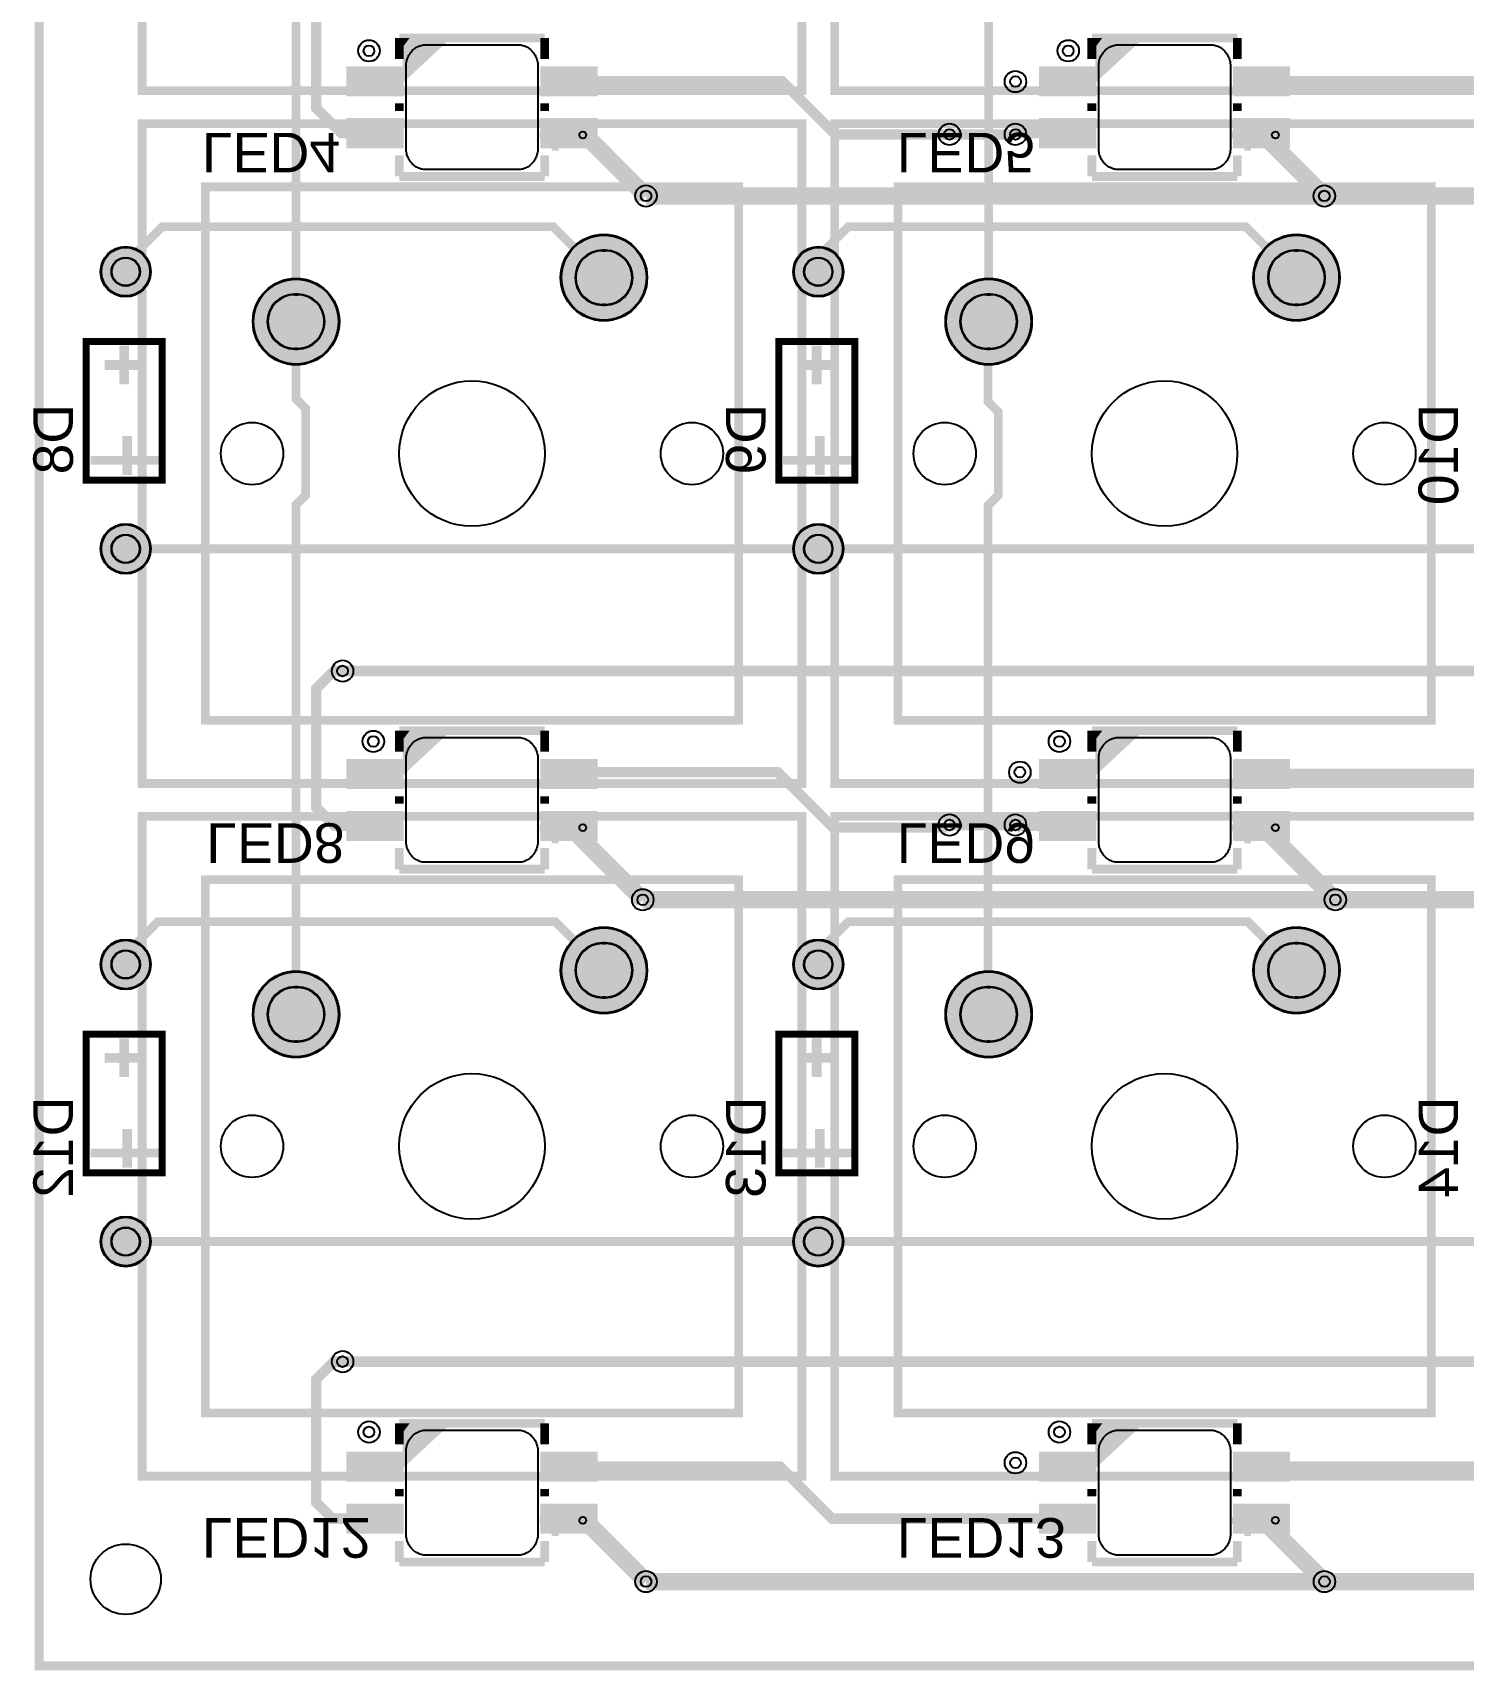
# Model space of a CAD drawing. Header units: millimetres. Extents: x 0 to 100, y 0 to 92.
# Drawn here: x -0.18 to 41.12, y -0.13 to 47.15 of the extents above; entities that cross this region are included whole.
import ezdxf

# ---------------------------------------------------------------- set-up
doc = ezdxf.new("R2010")
doc.units = ezdxf.units.MM
for name, color, linetype, true_color in [('BoardOutLine', 7, 'Continuous', 0xff00ff), ('BottomLayer', 7, 'Continuous', 0x0000ff), ('BottomPasteMaskLayer', 7, 'Continuous', 0x800000), ('BottomSilkLayer', 7, 'Continuous', 0x66cc33), ('BottomSolderMaskLayer', 7, 'Continuous', 0xaa00ff), ('Document', 7, 'Continuous', 0xffffff), ('Hole', 7, 'Continuous', 0x222222), ('Multi-Layer', 7, 'Continuous', 0xc0c0c0), ('TopLayer', 7, 'Continuous', 0xff0000), ('TopSilkLayer', 7, 'Continuous', 0xffcc00), ('TopSolderMaskLayer', 7, 'Continuous', 0x800080)]:
    doc.layers.add(name, color=color, linetype=linetype, true_color=true_color)
doc.styles.get("Standard").update_dxf_attribs({"font": 'arial.ttf'})

msp = doc.modelspace()

# ---------------------------------------------------------------- hatches: boundary and pattern name
at = {"layer": 'BottomLayer'}
for points in [[(10.5, 45.34), (8.9, 45.34), (8.9, 46.16), (10.5, 46.16)], [(16.1, 45.34), (14.5, 45.34), (14.5, 46.16), (16.1, 46.16)], [(30.5, 45.34), (28.9, 45.34), (28.9, 46.16), (30.5, 46.16)], [(36.1, 45.34), (34.5, 45.34), (34.5, 46.16), (36.1, 46.16)], [(10.5, 43.84), (8.9, 43.84), (8.9, 44.66), (10.5, 44.66)], [(16.1, 43.84), (14.5, 43.84), (14.5, 44.66), (16.1, 44.66)], [(30.5, 43.84), (28.9, 43.84), (28.9, 44.66), (30.5, 44.66)], [(36.1, 43.84), (34.5, 43.84), (34.5, 44.66), (36.1, 44.66)], [(10.5, 25.34), (8.9, 25.34), (8.9, 26.16), (10.5, 26.16)], [(16.1, 25.34), (14.5, 25.34), (14.5, 26.16), (16.1, 26.16)], [(30.5, 25.34), (28.9, 25.34), (28.9, 26.16), (30.5, 26.16)], [(36.1, 25.34), (34.5, 25.34), (34.5, 26.16), (36.1, 26.16)], [(10.5, 23.84), (8.9, 23.84), (8.9, 24.66), (10.5, 24.66)], [(16.1, 23.84), (14.5, 23.84), (14.5, 24.66), (16.1, 24.66)], [(30.5, 23.84), (28.9, 23.84), (28.9, 24.66), (30.5, 24.66)], [(36.1, 23.84), (34.5, 23.84), (34.5, 24.66), (36.1, 24.66)], [(10.5, 5.34), (8.9, 5.34), (8.9, 6.16), (10.5, 6.16)], [(16.1, 5.34), (14.5, 5.34), (14.5, 6.16), (16.1, 6.16)], [(30.5, 5.34), (28.9, 5.34), (28.9, 6.16), (30.5, 6.16)], [(36.1, 5.34), (34.5, 5.34), (34.5, 6.16), (36.1, 6.16)], [(10.5, 3.84), (8.9, 3.84), (8.9, 4.66), (10.5, 4.66)], [(16.1, 3.84), (14.5, 3.84), (14.5, 4.66), (16.1, 4.66)], [(30.5, 3.84), (28.9, 3.84), (28.9, 4.66), (30.5, 4.66)], [(36.1, 3.84), (34.5, 3.84), (34.5, 4.66), (36.1, 4.66)]]:
    msp.add_hatch(color=256, dxfattribs=at).paths.add_polyline_path(points)
at = {"layer": 'BottomPasteMaskLayer'}
for points in [[(10.5, 45.34), (8.9, 45.34), (8.9, 46.16), (10.5, 46.16)], [(16.1, 45.34), (14.5, 45.34), (14.5, 46.16), (16.1, 46.16)], [(30.5, 45.34), (28.9, 45.34), (28.9, 46.16), (30.5, 46.16)], [(36.1, 45.34), (34.5, 45.34), (34.5, 46.16), (36.1, 46.16)], [(10.5, 43.84), (8.9, 43.84), (8.9, 44.66), (10.5, 44.66)], [(16.1, 43.84), (14.5, 43.84), (14.5, 44.66), (16.1, 44.66)], [(30.5, 43.84), (28.9, 43.84), (28.9, 44.66), (30.5, 44.66)], [(36.1, 43.84), (34.5, 43.84), (34.5, 44.66), (36.1, 44.66)], [(10.5, 25.34), (8.9, 25.34), (8.9, 26.16), (10.5, 26.16)], [(16.1, 25.34), (14.5, 25.34), (14.5, 26.16), (16.1, 26.16)], [(30.5, 25.34), (28.9, 25.34), (28.9, 26.16), (30.5, 26.16)], [(36.1, 25.34), (34.5, 25.34), (34.5, 26.16), (36.1, 26.16)], [(10.5, 23.84), (8.9, 23.84), (8.9, 24.66), (10.5, 24.66)], [(16.1, 23.84), (14.5, 23.84), (14.5, 24.66), (16.1, 24.66)], [(30.5, 23.84), (28.9, 23.84), (28.9, 24.66), (30.5, 24.66)], [(36.1, 23.84), (34.5, 23.84), (34.5, 24.66), (36.1, 24.66)], [(10.5, 5.34), (8.9, 5.34), (8.9, 6.16), (10.5, 6.16)], [(16.1, 5.34), (14.5, 5.34), (14.5, 6.16), (16.1, 6.16)], [(30.5, 5.34), (28.9, 5.34), (28.9, 6.16), (30.5, 6.16)], [(36.1, 5.34), (34.5, 5.34), (34.5, 6.16), (36.1, 6.16)], [(10.5, 3.84), (8.9, 3.84), (8.9, 4.66), (10.5, 4.66)], [(16.1, 3.84), (14.5, 3.84), (14.5, 4.66), (16.1, 4.66)], [(30.5, 3.84), (28.9, 3.84), (28.9, 4.66), (30.5, 4.66)], [(36.1, 3.84), (34.5, 3.84), (34.5, 4.66), (36.1, 4.66)]]:
    msp.add_hatch(color=256, dxfattribs=at).paths.add_polyline_path(points)
at = {"layer": 'BottomSilkLayer'}
for points in [[(10.4, 46.6), (10.4, 47), (10.7, 47)], [(30.4, 46.6), (30.4, 47), (30.7, 47)], [(10.4, 26.6), (10.4, 27), (10.7, 27)], [(30.4, 26.6), (30.4, 27), (30.7, 27)], [(10.4, 6.6), (10.4, 7), (10.7, 7)], [(30.4, 6.6), (30.4, 7), (30.7, 7)]]:
    msp.add_hatch(color=256, dxfattribs=at).paths.add_polyline_path(points)
at = {"layer": 'BottomSolderMaskLayer'}
for points in [[(10.525, 45.315), (8.875, 45.315), (8.875, 46.185), (10.525, 46.185)], [(16.125, 45.315), (14.475, 45.315), (14.475, 46.185), (16.125, 46.185)], [(30.525, 45.315), (28.875, 45.315), (28.875, 46.185), (30.525, 46.185)], [(36.125, 45.315), (34.475, 45.315), (34.475, 46.185), (36.125, 46.185)], [(10.525, 43.815), (8.875, 43.815), (8.875, 44.685), (10.525, 44.685)], [(16.125, 43.815), (14.475, 43.815), (14.475, 44.685), (16.125, 44.685)], [(30.525, 43.815), (28.875, 43.815), (28.875, 44.685), (30.525, 44.685)], [(36.125, 43.815), (34.475, 43.815), (34.475, 44.685), (36.125, 44.685)], [(15.06, 40.08, 1), (17.561, 40.08, 1)], [(35.06, 40.08, 1), (37.561, 40.08, 1)], [(1.775, 40.25, 1), (3.225, 40.25, 1)], [(21.775, 40.25, 1), (23.225, 40.25, 1)], [(6.17, 38.81, 1), (8.671, 38.81, 1)], [(26.17, 38.81, 1), (28.671, 38.81, 1)], [(1.775, 32.25, 1), (3.225, 32.25, 1)], [(21.775, 32.25, 1), (23.225, 32.25, 1)], [(10.525, 25.315), (8.875, 25.315), (8.875, 26.185), (10.525, 26.185)], [(16.125, 25.315), (14.475, 25.315), (14.475, 26.185), (16.125, 26.185)], [(30.525, 25.315), (28.875, 25.315), (28.875, 26.185), (30.525, 26.185)], [(36.125, 25.315), (34.475, 25.315), (34.475, 26.185), (36.125, 26.185)], [(10.525, 23.815), (8.875, 23.815), (8.875, 24.685), (10.525, 24.685)], [(16.125, 23.815), (14.475, 23.815), (14.475, 24.685), (16.125, 24.685)], [(30.525, 23.815), (28.875, 23.815), (28.875, 24.685), (30.525, 24.685)], [(36.125, 23.815), (34.475, 23.815), (34.475, 24.685), (36.125, 24.685)], [(15.06, 20.08, 1), (17.561, 20.08, 1)], [(35.06, 20.08, 1), (37.561, 20.08, 1)], [(1.775, 20.25, 1), (3.225, 20.25, 1)], [(21.775, 20.25, 1), (23.225, 20.25, 1)], [(6.17, 18.81, 1), (8.671, 18.81, 1)], [(26.17, 18.81, 1), (28.671, 18.81, 1)], [(1.775, 12.25, 1), (3.225, 12.25, 1)], [(21.775, 12.25, 1), (23.225, 12.25, 1)], [(10.525, 5.315), (8.875, 5.315), (8.875, 6.185), (10.525, 6.185)], [(16.125, 5.315), (14.475, 5.315), (14.475, 6.185), (16.125, 6.185)], [(30.525, 5.315), (28.875, 5.315), (28.875, 6.185), (30.525, 6.185)], [(36.125, 5.315), (34.475, 5.315), (34.475, 6.185), (36.125, 6.185)], [(10.525, 3.815), (8.875, 3.815), (8.875, 4.685), (10.525, 4.685)], [(16.125, 3.815), (14.475, 3.815), (14.475, 4.685), (16.125, 4.685)], [(30.525, 3.815), (28.875, 3.815), (28.875, 4.685), (30.525, 4.685)], [(36.125, 3.815), (34.475, 3.815), (34.475, 4.685), (36.125, 4.685)]]:
    msp.add_hatch(color=256, dxfattribs=at).paths.add_polyline_path(points)
at = {"layer": 'Document'}
for points in [[(10.5, 45.7), (11.9, 47), (10.5, 47)], [(30.5, 45.7), (31.9, 47), (30.5, 47)], [(10, 45.6), (9.2, 45.6), (9.2, 45.8), (10.1, 45.8), (10.1, 45.7), (10.1, 45.6)], [(30, 45.6), (29.2, 45.6), (29.2, 45.8), (30.1, 45.8), (30.1, 45.7), (30.1, 45.6)], [(15, 44.55), (15, 43.75), (14.8, 43.75), (14.8, 44.65), (14.9, 44.65), (15, 44.65)], [(35, 44.55), (35, 43.75), (34.8, 43.75), (34.8, 44.65), (34.9, 44.65), (35, 44.65)], [(15.25, 44.1), (14.45, 44.1), (14.45, 44.3), (15.35, 44.3), (15.35, 44.2), (15.35, 44.1)], [(35.25, 44.1), (34.45, 44.1), (34.45, 44.3), (35.35, 44.3), (35.35, 44.2), (35.35, 44.1)], [(2.593, 37.277), (2.593, 38.117), (2.313, 38.117), (2.313, 37.277), (2.313, 36.997), (2.593, 36.997)], [(22.593, 37.277), (22.593, 38.117), (22.313, 38.117), (22.313, 37.277), (22.313, 36.997), (22.593, 36.997)], [(2.173, 37.417), (3.013, 37.417), (3.013, 37.697), (2.173, 37.697), (1.893, 37.697), (1.893, 37.417)], [(22.173, 37.417), (23.013, 37.417), (23.013, 37.697), (22.173, 37.697), (21.893, 37.697), (21.893, 37.417)], [(2.407, 35.223), (2.407, 34.383), (2.687, 34.383), (2.687, 35.223), (2.687, 35.503), (2.407, 35.503)], [(22.407, 35.223), (22.407, 34.383), (22.687, 34.383), (22.687, 35.223), (22.687, 35.503), (22.407, 35.503)], [(10.5, 25.7), (11.9, 27), (10.5, 27)], [(30.5, 25.7), (31.9, 27), (30.5, 27)], [(10, 25.6), (9.2, 25.6), (9.2, 25.8), (10.1, 25.8), (10.1, 25.7), (10.1, 25.6)], [(30, 25.6), (29.2, 25.6), (29.2, 25.8), (30.1, 25.8), (30.1, 25.7), (30.1, 25.6)], [(15, 24.55), (15, 23.75), (14.8, 23.75), (14.8, 24.65), (14.9, 24.65), (15, 24.65)], [(35, 24.55), (35, 23.75), (34.8, 23.75), (34.8, 24.65), (34.9, 24.65), (35, 24.65)], [(15.25, 24.1), (14.45, 24.1), (14.45, 24.3), (15.35, 24.3), (15.35, 24.2), (15.35, 24.1)], [(35.25, 24.1), (34.45, 24.1), (34.45, 24.3), (35.35, 24.3), (35.35, 24.2), (35.35, 24.1)], [(2.593, 17.277), (2.593, 18.117), (2.313, 18.117), (2.313, 17.277), (2.313, 16.997), (2.593, 16.997)], [(22.593, 17.277), (22.593, 18.117), (22.313, 18.117), (22.313, 17.277), (22.313, 16.997), (22.593, 16.997)], [(2.173, 17.417), (3.013, 17.417), (3.013, 17.697), (2.173, 17.697), (1.893, 17.697), (1.893, 17.417)], [(22.173, 17.417), (23.013, 17.417), (23.013, 17.697), (22.173, 17.697), (21.893, 17.697), (21.893, 17.417)], [(2.407, 15.223), (2.407, 14.383), (2.687, 14.383), (2.687, 15.223), (2.687, 15.503), (2.407, 15.503)], [(22.407, 15.223), (22.407, 14.383), (22.687, 14.383), (22.687, 15.223), (22.687, 15.503), (22.407, 15.503)], [(10.5, 5.7), (11.9, 7), (10.5, 7)], [(30.5, 5.7), (31.9, 7), (30.5, 7)], [(10, 5.6), (9.2, 5.6), (9.2, 5.8), (10.1, 5.8), (10.1, 5.7), (10.1, 5.6)], [(30, 5.6), (29.2, 5.6), (29.2, 5.8), (30.1, 5.8), (30.1, 5.7), (30.1, 5.6)], [(15.25, 4.1), (14.45, 4.1), (14.45, 4.3), (15.35, 4.3), (15.35, 4.2), (15.35, 4.1)], [(15, 4.55), (15, 3.75), (14.8, 3.75), (14.8, 4.65), (14.9, 4.65), (15, 4.65)], [(35.25, 4.1), (34.45, 4.1), (34.45, 4.3), (35.35, 4.3), (35.35, 4.2), (35.35, 4.1)], [(35, 4.55), (35, 3.75), (34.8, 3.75), (34.8, 4.65), (34.9, 4.65), (35, 4.65)]]:
    msp.add_hatch(color=256, dxfattribs=at).paths.add_polyline_path(points)
at = {"layer": 'Multi-Layer'}
for points in [[(15.085, 40.08, 1), (17.535, 40.08, 1)], [(35.085, 40.08, 1), (37.535, 40.08, 1)], [(1.8, 40.25, 1), (3.2, 40.25, 1)], [(21.8, 40.25, 1), (23.2, 40.25, 1)], [(6.195, 38.81, 1), (8.645, 38.81, 1)], [(26.195, 38.81, 1), (28.645, 38.81, 1)], [(1.8, 32.25, 1), (3.2, 32.25, 1)], [(21.8, 32.25, 1), (23.2, 32.25, 1)], [(15.085, 20.08, 1), (17.535, 20.08, 1)], [(35.085, 20.08, 1), (37.535, 20.08, 1)], [(1.8, 20.25, 1), (3.2, 20.25, 1)], [(21.8, 20.25, 1), (23.2, 20.25, 1)], [(6.195, 18.81, 1), (8.645, 18.81, 1)], [(26.195, 18.81, 1), (28.645, 18.81, 1)], [(1.8, 12.25, 1), (3.2, 12.25, 1)], [(21.8, 12.25, 1), (23.2, 12.25, 1)]]:
    msp.add_hatch(color=256, dxfattribs=at).paths.add_polyline_path(points)
at = {"layer": 'TopSolderMaskLayer'}
for points in [[(15.06, 40.08, 1), (17.561, 40.08, 1)], [(35.06, 40.08, 1), (37.561, 40.08, 1)], [(1.775, 40.25, 1), (3.225, 40.25, 1)], [(21.775, 40.25, 1), (23.225, 40.25, 1)], [(6.17, 38.81, 1), (8.671, 38.81, 1)], [(26.17, 38.81, 1), (28.671, 38.81, 1)], [(1.775, 32.25, 1), (3.225, 32.25, 1)], [(21.775, 32.25, 1), (23.225, 32.25, 1)], [(15.06, 20.08, 1), (17.561, 20.08, 1)], [(35.06, 20.08, 1), (37.561, 20.08, 1)], [(1.775, 20.25, 1), (3.225, 20.25, 1)], [(21.775, 20.25, 1), (23.225, 20.25, 1)], [(6.17, 18.81, 1), (8.671, 18.81, 1)], [(26.17, 18.81, 1), (28.671, 18.81, 1)], [(1.775, 12.25, 1), (3.225, 12.25, 1)], [(21.775, 12.25, 1), (23.225, 12.25, 1)]]:
    msp.add_hatch(color=256, dxfattribs=at).paths.add_polyline_path(points)

# ---------------------------------------------------------------- linework, layer by layer
at = {"layer": 'BoardOutLine', "const_width": 0.254}
msp.add_lwpolyline([(0, 88.75), (100, 88.75), (100, 0), (0, 0), (0, 88.75)], close=True, dxfattribs=at)
at = {"layer": 'BottomLayer'}
for points, const_width in [([(7.419, 58.811), (7.419, 56.48), (7.699, 56.2), (7.699, 53.899), (7.419, 53.62), (7.419, 38.811)], 0.254), ([(27.419, 58.811), (27.419, 56.48), (27.699, 56.2), (27.699, 53.8), (27.419, 53.52), (27.419, 38.811)], 0.254), ([(8.763, 48.661), (8.509, 48.661), (8.001, 48.153), (8.001, 44.978), (8.73, 44.249), (9.7, 44.249)], 0.3), ([(15.3, 45.75), (21.453, 45.75), (22.987, 44.216), (26.289, 44.216)], 0.3), ([(35.3, 45.75), (41.519, 45.75), (43.053, 44.216), (46.228, 44.216)], 0.3), ([(15.301, 44.249), (15.715, 44.249), (17.526, 42.438)], 0.5), ([(35.3, 44.25), (37.112, 42.438)], 0.5), ([(28.194, 44.216), (28.228, 44.25), (29.7, 44.25)], 0.3), ([(7.419, 38.811), (7.419, 36.581), (7.699, 36.299), (7.699, 33.8), (7.419, 33.52), (7.419, 18.811)], 0.254), ([(27.399, 38.801), (27.399, 36.5), (27.699, 36.2), (27.699, 33.8), (27.399, 33.5), (27.399, 18.801)], 0.254), ([(8.763, 28.722), (8.509, 28.722), (8.001, 28.214), (8.001, 24.785), (8.537, 24.249), (9.7, 24.249)], 0.3), ([(15.24, 25.801), (21.326, 25.801), (22.926, 24.201), (26.228, 24.201)], 0.3), ([(35.3, 25.75), (41.453, 25.75), (42.926, 24.277), (46.228, 24.277)], 0.3), ([(15.3, 24.25), (17.432, 22.118)], 0.5), ([(28.194, 24.15), (28.294, 24.25), (29.7, 24.25)], 0.3), ([(35.3, 24.25), (37.432, 22.118), (37.465, 22.118)], 0.5), ([(8.763, 8.783), (8.509, 8.783), (8.001, 8.275), (8.001, 4.719), (8.471, 4.249), (9.7, 4.249)], 0.3), ([(15.301, 5.75), (21.399, 5.75), (22.898, 4.249), (29.7, 4.249)], 0.3), ([(35.301, 5.75), (41.465, 5.75), (42.964, 4.249), (49.7, 4.249)], 0.3), ([(17.526, 2.433), (15.709, 4.25), (15.3, 4.25)], 0.5), ([(35.3, 4.25), (37.117, 2.433)], 0.5)]:
    msp.add_lwpolyline(points, dxfattribs=dict(at, const_width=const_width))
at = {"layer": 'BottomSilkLayer', "const_width": 0.254}
for points in [[(10.399, 46.521), (10.879, 46.999), (10.958, 46.999)], [(14.6, 47), (10.4, 47)], [(10.4, 46.9), (10.4, 47)], [(10.4, 46.391), (10.4, 46.9)], [(14.6, 46.9), (14.6, 47)], [(14.6, 46.391), (14.6, 46.9)], [(30.399, 46.521), (30.879, 46.999), (30.958, 46.999)], [(34.6, 47), (30.4, 47)], [(30.4, 46.9), (30.4, 47)], [(30.4, 46.391), (30.4, 46.9)], [(34.6, 46.9), (34.6, 47)], [(34.6, 46.391), (34.6, 46.9)], [(10.4, 44.891), (10.4, 45.109)], [(14.6, 44.891), (14.6, 45.109)], [(30.4, 44.891), (30.4, 45.109)], [(34.6, 44.891), (34.6, 45.109)], [(10.4, 43), (10.4, 43.609)], [(14.6, 43), (14.6, 43.609)], [(30.4, 43), (30.4, 43.609)], [(34.6, 43), (34.6, 43.609)], [(10.4, 43), (14.6, 43)], [(30.4, 43), (34.6, 43)], [(1.484, 34.805), (3.516, 34.805)], [(21.484, 34.805), (23.516, 34.805)], [(10.399, 26.521), (10.879, 26.999), (10.958, 26.999)], [(14.6, 27), (10.4, 27)], [(10.4, 26.9), (10.4, 27)], [(10.4, 26.391), (10.4, 26.9)], [(14.6, 26.9), (14.6, 27)], [(14.6, 26.391), (14.6, 26.9)], [(30.399, 26.521), (30.879, 26.999), (30.958, 26.999)], [(34.6, 27), (30.4, 27)], [(30.4, 26.9), (30.4, 27)], [(30.4, 26.391), (30.4, 26.9)], [(34.6, 26.9), (34.6, 27)], [(34.6, 26.391), (34.6, 26.9)], [(10.4, 24.891), (10.4, 25.109)], [(14.6, 24.891), (14.6, 25.109)], [(30.4, 24.891), (30.4, 25.109)], [(34.6, 24.891), (34.6, 25.109)], [(10.4, 23), (10.4, 23.609)], [(14.6, 23), (14.6, 23.609)], [(30.4, 23), (30.4, 23.609)], [(34.6, 23), (34.6, 23.609)], [(10.4, 23), (14.6, 23)], [(30.4, 23), (34.6, 23)], [(1.484, 14.805), (3.516, 14.805)], [(21.484, 14.805), (23.516, 14.805)], [(10.399, 6.521), (10.879, 6.999), (10.958, 6.999)], [(14.6, 7), (10.4, 7)], [(10.4, 6.9), (10.4, 7)], [(14.6, 6.9), (14.6, 7)], [(30.399, 6.521), (30.879, 6.999), (30.958, 6.999)], [(34.6, 7), (30.4, 7)], [(30.4, 6.9), (30.4, 7)], [(34.6, 6.9), (34.6, 7)], [(10.4, 6.391), (10.4, 6.9)], [(14.6, 6.391), (14.6, 6.9)], [(30.4, 6.391), (30.4, 6.9)], [(34.6, 6.391), (34.6, 6.9)], [(10.4, 4.891), (10.4, 5.109)], [(14.6, 4.891), (14.6, 5.109)], [(30.4, 4.891), (30.4, 5.109)], [(34.6, 4.891), (34.6, 5.109)], [(10.4, 3), (10.4, 3.609)], [(14.6, 3), (14.6, 3.609)], [(30.4, 3), (30.4, 3.609)], [(34.6, 3), (34.6, 3.609)], [(10.4, 3), (14.6, 3)], [(30.4, 3), (34.6, 3)]]:
    msp.add_lwpolyline(points, dxfattribs=at)
at = {"layer": 'BottomSilkLayer', "const_width": 0.2}
for points in [[(1.357, 38.234), (1.357, 34.234), (3.557, 34.234), (3.557, 38.234), (1.357, 38.234)], [(21.357, 38.234), (21.357, 34.234), (23.557, 34.234), (23.557, 38.234), (21.357, 38.234)], [(1.357, 18.234), (1.357, 14.234), (3.557, 14.234), (3.557, 18.234), (1.357, 18.234)], [(21.357, 18.234), (21.357, 14.234), (23.557, 14.234), (23.557, 18.234), (21.357, 18.234)]]:
    msp.add_lwpolyline(points, close=True, dxfattribs=at)
at = {"layer": 'BottomSolderMaskLayer'}
for points in [[(16.349, 40.871), (16.27, 40.871)], [(36.349, 40.871), (36.27, 40.871)], [(7.459, 39.601), (7.38, 39.601)], [(16.349, 39.289), (16.27, 39.289)], [(27.459, 39.601), (27.38, 39.601)], [(36.349, 39.289), (36.27, 39.289)], [(7.459, 38.019), (7.38, 38.019)], [(27.459, 38.019), (27.38, 38.019)], [(16.349, 20.871), (16.27, 20.871)], [(36.349, 20.871), (36.27, 20.871)], [(7.459, 19.601), (7.38, 19.601)], [(27.459, 19.601), (27.38, 19.601)], [(16.349, 19.289), (16.27, 19.289)], [(36.349, 19.289), (36.27, 19.289)], [(7.459, 18.019), (7.38, 18.019)], [(27.459, 18.019), (27.38, 18.019)]]:
    msp.add_lwpolyline(points, close=True, dxfattribs=at)
for centre, radius in [((16.31, 40.08), 1.25), ((36.31, 40.08), 1.25), ((2.5, 40.25), 0.725), ((2.5, 40.25), 0.414), ((22.5, 40.25), 0.725), ((22.5, 40.25), 0.414), ((7.42, 38.81), 1.25), ((27.42, 38.81), 1.25), ((2.5, 32.25), 0.725), ((2.5, 32.25), 0.414), ((22.5, 32.25), 0.725), ((22.5, 32.25), 0.414), ((16.31, 20.08), 1.25), ((36.31, 20.08), 1.25), ((2.5, 20.25), 0.725), ((22.5, 20.25), 0.725), ((2.5, 20.25), 0.414), ((22.5, 20.25), 0.414), ((7.42, 18.81), 1.25), ((27.42, 18.81), 1.25), ((2.5, 12.25), 0.725), ((22.5, 12.25), 0.725), ((2.5, 12.25), 0.414), ((22.5, 12.25), 0.414)]:
    msp.add_circle(centre, radius, dxfattribs=at)
for centre, start, end in [((16.27, 40.08), 90, 270), ((16.349, 40.08), 270, 90), ((36.27, 40.08), 90, 270), ((36.349, 40.08), 270, 90), ((7.38, 38.81), 90, 270), ((7.459, 38.81), 270, 90), ((27.38, 38.81), 90, 270), ((27.459, 38.81), 270, 90), ((16.27, 20.08), 90, 270), ((16.349, 20.08), 270, 90), ((36.27, 20.08), 90, 270), ((36.349, 20.08), 270, 90), ((7.38, 18.81), 90, 270), ((7.459, 18.81), 270, 90), ((27.38, 18.81), 90, 270), ((27.459, 18.81), 270, 90)]:
    msp.add_arc(centre, 0.791, start, end, dxfattribs=at)
at = {"layer": 'Document', "const_width": 0.254}
for points in [[(2.975, 64.525), (22.025, 64.525), (22.025, 45.475), (2.975, 45.475), (2.975, 64.525)], [(22.975, 64.525), (42.025, 64.525), (42.025, 45.475), (22.975, 45.475), (22.975, 64.525)], [(2.975, 44.525), (22.025, 44.525), (22.025, 25.475), (2.975, 25.475), (2.975, 44.525)], [(22.975, 44.525), (42.025, 44.525), (42.025, 25.475), (22.975, 25.475), (22.975, 44.525)], [(2.975, 24.525), (22.025, 24.525), (22.025, 5.475), (2.975, 5.475), (2.975, 24.525)], [(22.975, 24.525), (42.025, 24.525), (42.025, 5.475), (22.975, 5.475), (22.975, 24.525)]]:
    msp.add_lwpolyline(points, close=True, dxfattribs=at)
at = {"layer": 'Document'}
for centre in [(15.7, 44.2), (35.7, 44.2), (15.7, 24.2), (35.7, 24.2), (15.7, 4.2), (35.7, 4.2)]:
    msp.add_circle(centre, 0.1, dxfattribs=at)
at = {"layer": 'Hole'}
for centre in [(9.525, 46.629), (29.718, 46.629), (28.194, 45.74), (26.289, 44.216), (28.194, 44.216), (17.526, 42.438), (37.112, 42.438), (8.763, 28.722), (9.652, 26.69), (29.464, 26.69), (28.321, 25.801), (26.289, 24.277), (28.194, 24.277), (17.432, 22.118), (37.432, 22.118), (8.763, 8.783), (9.525, 6.751), (29.464, 6.751), (28.194, 5.862), (17.526, 2.433), (37.117, 2.433)]:
    msp.add_circle(centre, 0.155, dxfattribs=at)
at = {"layer": 'Multi-Layer'}
for points in [[(10.6, 46.2), (10.6, 46.235), (10.603, 46.271), (10.608, 46.306), (10.615, 46.341), (10.623, 46.375), (10.634, 46.409), (10.647, 46.442), (10.662, 46.474), (10.678, 46.505), (10.697, 46.535), (10.717, 46.565), (10.739, 46.592), (10.762, 46.619), (10.787, 46.644), (10.814, 46.668), (10.842, 46.69), (10.871, 46.71), (10.901, 46.729), (10.932, 46.745), (10.964, 46.76), (10.997, 46.773), (11.031, 46.784), (11.065, 46.793), (11.1, 46.8), (13.9, 46.8), (13.935, 46.793), (13.969, 46.784), (14.003, 46.773), (14.036, 46.76), (14.068, 46.745), (14.099, 46.729), (14.129, 46.71), (14.158, 46.69), (14.186, 46.668), (14.212, 46.644), (14.237, 46.619), (14.261, 46.592), (14.283, 46.565), (14.303, 46.535), (14.321, 46.505), (14.338, 46.474), (14.353, 46.442), (14.366, 46.409), (14.376, 46.375), (14.385, 46.341), (14.392, 46.306), (14.397, 46.271), (14.399, 46.235), (14.4, 46.2), (14.4, 46.2), (14.4, 43.8), (14.399, 43.765), (14.397, 43.729), (14.392, 43.694), (14.385, 43.659), (14.376, 43.625), (14.366, 43.591), (14.353, 43.558), (14.338, 43.526), (14.321, 43.495), (14.303, 43.465), (14.283, 43.435), (14.261, 43.408), (14.237, 43.381), (14.212, 43.356), (14.186, 43.332), (14.158, 43.31), (14.129, 43.29), (14.099, 43.271), (14.068, 43.255), (14.036, 43.24), (14.003, 43.227), (13.969, 43.216), (13.935, 43.207), (13.9, 43.2), (11.1, 43.2), (11.065, 43.207), (11.031, 43.216), (10.997, 43.227), (10.964, 43.24), (10.932, 43.255), (10.901, 43.271), (10.871, 43.29), (10.842, 43.31), (10.814, 43.332), (10.787, 43.356), (10.762, 43.381), (10.739, 43.408), (10.717, 43.435), (10.697, 43.465), (10.678, 43.495), (10.662, 43.526), (10.647, 43.558), (10.634, 43.591), (10.623, 43.625), (10.615, 43.659), (10.608, 43.694), (10.603, 43.729), (10.6, 43.765), (10.6, 43.8)], [(30.6, 46.2), (30.6, 46.235), (30.603, 46.271), (30.608, 46.306), (30.615, 46.341), (30.623, 46.375), (30.634, 46.409), (30.647, 46.442), (30.662, 46.474), (30.678, 46.505), (30.697, 46.535), (30.717, 46.565), (30.739, 46.592), (30.762, 46.619), (30.787, 46.644), (30.814, 46.668), (30.842, 46.69), (30.871, 46.71), (30.901, 46.729), (30.932, 46.745), (30.964, 46.76), (30.997, 46.773), (31.031, 46.784), (31.065, 46.793), (31.1, 46.8), (33.9, 46.8), (33.935, 46.793), (33.969, 46.784), (34.003, 46.773), (34.036, 46.76), (34.068, 46.745), (34.099, 46.729), (34.129, 46.71), (34.158, 46.69), (34.186, 46.668), (34.212, 46.644), (34.237, 46.619), (34.261, 46.592), (34.283, 46.565), (34.303, 46.535), (34.321, 46.505), (34.338, 46.474), (34.353, 46.442), (34.366, 46.409), (34.376, 46.375), (34.385, 46.341), (34.392, 46.306), (34.397, 46.271), (34.399, 46.235), (34.4, 46.2), (34.4, 46.2), (34.4, 43.8), (34.399, 43.765), (34.397, 43.729), (34.392, 43.694), (34.385, 43.659), (34.376, 43.625), (34.366, 43.591), (34.353, 43.558), (34.338, 43.526), (34.321, 43.495), (34.303, 43.465), (34.283, 43.435), (34.261, 43.408), (34.237, 43.381), (34.212, 43.356), (34.186, 43.332), (34.158, 43.31), (34.129, 43.29), (34.099, 43.271), (34.068, 43.255), (34.036, 43.24), (34.003, 43.227), (33.969, 43.216), (33.935, 43.207), (33.9, 43.2), (31.1, 43.2), (31.065, 43.207), (31.031, 43.216), (30.997, 43.227), (30.964, 43.24), (30.932, 43.255), (30.901, 43.271), (30.871, 43.29), (30.842, 43.31), (30.814, 43.332), (30.787, 43.356), (30.762, 43.381), (30.739, 43.408), (30.717, 43.435), (30.697, 43.465), (30.678, 43.495), (30.662, 43.526), (30.647, 43.558), (30.634, 43.591), (30.623, 43.625), (30.615, 43.659), (30.608, 43.694), (30.603, 43.729), (30.6, 43.765), (30.6, 43.8)], [(16.349, 40.855), (16.271, 40.855)], [(36.349, 40.855), (36.271, 40.855)], [(7.459, 39.585), (7.381, 39.585)], [(16.349, 39.305), (16.271, 39.305)], [(27.459, 39.585), (27.381, 39.585)], [(36.349, 39.305), (36.271, 39.305)], [(7.459, 38.035), (7.381, 38.035)], [(27.459, 38.035), (27.381, 38.035)], [(10.6, 26.2), (10.6, 26.235), (10.603, 26.271), (10.608, 26.306), (10.615, 26.341), (10.623, 26.375), (10.634, 26.409), (10.647, 26.442), (10.662, 26.474), (10.678, 26.505), (10.697, 26.535), (10.717, 26.565), (10.739, 26.592), (10.762, 26.619), (10.787, 26.644), (10.814, 26.668), (10.842, 26.69), (10.871, 26.71), (10.901, 26.729), (10.932, 26.745), (10.964, 26.76), (10.997, 26.773), (11.031, 26.784), (11.065, 26.793), (11.1, 26.8), (13.9, 26.8), (13.935, 26.793), (13.969, 26.784), (14.003, 26.773), (14.036, 26.76), (14.068, 26.745), (14.099, 26.729), (14.129, 26.71), (14.158, 26.69), (14.186, 26.668), (14.212, 26.644), (14.237, 26.619), (14.261, 26.592), (14.283, 26.565), (14.303, 26.535), (14.321, 26.505), (14.338, 26.474), (14.353, 26.442), (14.366, 26.409), (14.376, 26.375), (14.385, 26.341), (14.392, 26.306), (14.397, 26.271), (14.399, 26.235), (14.4, 26.2), (14.4, 26.2), (14.4, 23.8), (14.399, 23.765), (14.397, 23.729), (14.392, 23.694), (14.385, 23.659), (14.376, 23.625), (14.366, 23.591), (14.353, 23.558), (14.338, 23.526), (14.321, 23.495), (14.303, 23.465), (14.283, 23.435), (14.261, 23.408), (14.237, 23.381), (14.212, 23.356), (14.186, 23.332), (14.158, 23.31), (14.129, 23.29), (14.099, 23.271), (14.068, 23.255), (14.036, 23.24), (14.003, 23.227), (13.969, 23.216), (13.935, 23.207), (13.9, 23.2), (11.1, 23.2), (11.065, 23.207), (11.031, 23.216), (10.997, 23.227), (10.964, 23.24), (10.932, 23.255), (10.901, 23.271), (10.871, 23.29), (10.842, 23.31), (10.814, 23.332), (10.787, 23.356), (10.762, 23.381), (10.739, 23.408), (10.717, 23.435), (10.697, 23.465), (10.678, 23.495), (10.662, 23.526), (10.647, 23.558), (10.634, 23.591), (10.623, 23.625), (10.615, 23.659), (10.608, 23.694), (10.603, 23.729), (10.6, 23.765), (10.6, 23.8)], [(30.6, 26.2), (30.6, 26.235), (30.603, 26.271), (30.608, 26.306), (30.615, 26.341), (30.623, 26.375), (30.634, 26.409), (30.647, 26.442), (30.662, 26.474), (30.678, 26.505), (30.697, 26.535), (30.717, 26.565), (30.739, 26.592), (30.762, 26.619), (30.787, 26.644), (30.814, 26.668), (30.842, 26.69), (30.871, 26.71), (30.901, 26.729), (30.932, 26.745), (30.964, 26.76), (30.997, 26.773), (31.031, 26.784), (31.065, 26.793), (31.1, 26.8), (33.9, 26.8), (33.935, 26.793), (33.969, 26.784), (34.003, 26.773), (34.036, 26.76), (34.068, 26.745), (34.099, 26.729), (34.129, 26.71), (34.158, 26.69), (34.186, 26.668), (34.212, 26.644), (34.237, 26.619), (34.261, 26.592), (34.283, 26.565), (34.303, 26.535), (34.321, 26.505), (34.338, 26.474), (34.353, 26.442), (34.366, 26.409), (34.376, 26.375), (34.385, 26.341), (34.392, 26.306), (34.397, 26.271), (34.399, 26.235), (34.4, 26.2), (34.4, 26.2), (34.4, 23.8), (34.399, 23.765), (34.397, 23.729), (34.392, 23.694), (34.385, 23.659), (34.376, 23.625), (34.366, 23.591), (34.353, 23.558), (34.338, 23.526), (34.321, 23.495), (34.303, 23.465), (34.283, 23.435), (34.261, 23.408), (34.237, 23.381), (34.212, 23.356), (34.186, 23.332), (34.158, 23.31), (34.129, 23.29), (34.099, 23.271), (34.068, 23.255), (34.036, 23.24), (34.003, 23.227), (33.969, 23.216), (33.935, 23.207), (33.9, 23.2), (31.1, 23.2), (31.065, 23.207), (31.031, 23.216), (30.997, 23.227), (30.964, 23.24), (30.932, 23.255), (30.901, 23.271), (30.871, 23.29), (30.842, 23.31), (30.814, 23.332), (30.787, 23.356), (30.762, 23.381), (30.739, 23.408), (30.717, 23.435), (30.697, 23.465), (30.678, 23.495), (30.662, 23.526), (30.647, 23.558), (30.634, 23.591), (30.623, 23.625), (30.615, 23.659), (30.608, 23.694), (30.603, 23.729), (30.6, 23.765), (30.6, 23.8)], [(16.349, 20.855), (16.271, 20.855)], [(36.349, 20.855), (36.271, 20.855)], [(7.459, 19.585), (7.381, 19.585)], [(27.459, 19.585), (27.381, 19.585)], [(16.349, 19.305), (16.271, 19.305)], [(36.349, 19.305), (36.271, 19.305)], [(7.459, 18.035), (7.381, 18.035)], [(27.459, 18.035), (27.381, 18.035)], [(10.6, 6.2), (10.6, 6.235), (10.603, 6.271), (10.608, 6.306), (10.615, 6.341), (10.623, 6.375), (10.634, 6.409), (10.647, 6.442), (10.662, 6.474), (10.678, 6.505), (10.697, 6.535), (10.717, 6.565), (10.739, 6.592), (10.762, 6.619), (10.787, 6.644), (10.814, 6.668), (10.842, 6.69), (10.871, 6.71), (10.901, 6.729), (10.932, 6.745), (10.964, 6.76), (10.997, 6.773), (11.031, 6.784), (11.065, 6.793), (11.1, 6.8), (13.9, 6.8), (13.935, 6.793), (13.969, 6.784), (14.003, 6.773), (14.036, 6.76), (14.068, 6.745), (14.099, 6.729), (14.129, 6.71), (14.158, 6.69), (14.186, 6.668), (14.212, 6.644), (14.237, 6.619), (14.261, 6.592), (14.283, 6.565), (14.303, 6.535), (14.321, 6.505), (14.338, 6.474), (14.353, 6.442), (14.366, 6.409), (14.376, 6.375), (14.385, 6.341), (14.392, 6.306), (14.397, 6.271), (14.399, 6.235), (14.4, 6.2), (14.4, 6.2), (14.4, 3.8), (14.399, 3.765), (14.397, 3.729), (14.392, 3.694), (14.385, 3.659), (14.376, 3.625), (14.366, 3.591), (14.353, 3.558), (14.338, 3.526), (14.321, 3.495), (14.303, 3.465), (14.283, 3.435), (14.261, 3.408), (14.237, 3.381), (14.212, 3.356), (14.186, 3.332), (14.158, 3.31), (14.129, 3.29), (14.099, 3.271), (14.068, 3.255), (14.036, 3.24), (14.003, 3.227), (13.969, 3.216), (13.935, 3.207), (13.9, 3.2), (11.1, 3.2), (11.065, 3.207), (11.031, 3.216), (10.997, 3.227), (10.964, 3.24), (10.932, 3.255), (10.901, 3.271), (10.871, 3.29), (10.842, 3.31), (10.814, 3.332), (10.787, 3.356), (10.762, 3.381), (10.739, 3.408), (10.717, 3.435), (10.697, 3.465), (10.678, 3.495), (10.662, 3.526), (10.647, 3.558), (10.634, 3.591), (10.623, 3.625), (10.615, 3.659), (10.608, 3.694), (10.603, 3.729), (10.6, 3.765), (10.6, 3.8)], [(30.6, 6.2), (30.6, 6.235), (30.603, 6.271), (30.608, 6.306), (30.615, 6.341), (30.623, 6.375), (30.634, 6.409), (30.647, 6.442), (30.662, 6.474), (30.678, 6.505), (30.697, 6.535), (30.717, 6.565), (30.739, 6.592), (30.762, 6.619), (30.787, 6.644), (30.814, 6.668), (30.842, 6.69), (30.871, 6.71), (30.901, 6.729), (30.932, 6.745), (30.964, 6.76), (30.997, 6.773), (31.031, 6.784), (31.065, 6.793), (31.1, 6.8), (33.9, 6.8), (33.935, 6.793), (33.969, 6.784), (34.003, 6.773), (34.036, 6.76), (34.068, 6.745), (34.099, 6.729), (34.129, 6.71), (34.158, 6.69), (34.186, 6.668), (34.212, 6.644), (34.237, 6.619), (34.261, 6.592), (34.283, 6.565), (34.303, 6.535), (34.321, 6.505), (34.338, 6.474), (34.353, 6.442), (34.366, 6.409), (34.376, 6.375), (34.385, 6.341), (34.392, 6.306), (34.397, 6.271), (34.399, 6.235), (34.4, 6.2), (34.4, 6.2), (34.4, 3.8), (34.399, 3.765), (34.397, 3.729), (34.392, 3.694), (34.385, 3.659), (34.376, 3.625), (34.366, 3.591), (34.353, 3.558), (34.338, 3.526), (34.321, 3.495), (34.303, 3.465), (34.283, 3.435), (34.261, 3.408), (34.237, 3.381), (34.212, 3.356), (34.186, 3.332), (34.158, 3.31), (34.129, 3.29), (34.099, 3.271), (34.068, 3.255), (34.036, 3.24), (34.003, 3.227), (33.969, 3.216), (33.935, 3.207), (33.9, 3.2), (31.1, 3.2), (31.065, 3.207), (31.031, 3.216), (30.997, 3.227), (30.964, 3.24), (30.932, 3.255), (30.901, 3.271), (30.871, 3.29), (30.842, 3.31), (30.814, 3.332), (30.787, 3.356), (30.762, 3.381), (30.739, 3.408), (30.717, 3.435), (30.697, 3.465), (30.678, 3.495), (30.662, 3.526), (30.647, 3.558), (30.634, 3.591), (30.623, 3.625), (30.615, 3.659), (30.608, 3.694), (30.603, 3.729), (30.6, 3.765), (30.6, 3.8)]]:
    msp.add_lwpolyline(points, close=True, dxfattribs=at)
for centre, radius in [((9.525, 46.629), 0.31), ((29.718, 46.629), 0.31), ((28.194, 45.74), 0.31), ((26.289, 44.216), 0.31), ((28.194, 44.216), 0.31), ((17.526, 42.438), 0.31), ((37.112, 42.438), 0.31), ((16.31, 40.08), 1.225), ((36.31, 40.08), 1.225), ((2.5, 40.25), 0.7), ((22.5, 40.25), 0.7), ((2.5, 40.25), 0.4), ((22.5, 40.25), 0.4), ((7.42, 38.81), 1.225), ((27.42, 38.81), 1.225), ((12.5, 35), 2.1), ((32.5, 35), 2.1), ((6.15, 35), 0.9), ((18.85, 35), 0.9), ((26.15, 35), 0.9), ((38.85, 35), 0.9), ((2.5, 32.25), 0.7), ((2.5, 32.25), 0.4), ((22.5, 32.25), 0.7), ((22.5, 32.25), 0.4), ((8.763, 28.722), 0.31), ((9.652, 26.69), 0.31), ((29.464, 26.69), 0.31), ((28.321, 25.801), 0.31), ((26.289, 24.277), 0.31), ((28.194, 24.277), 0.31), ((17.432, 22.118), 0.31), ((37.432, 22.118), 0.31), ((16.31, 20.08), 1.225), ((36.31, 20.08), 1.225), ((2.5, 20.25), 0.7), ((22.5, 20.25), 0.7), ((2.5, 20.25), 0.4), ((22.5, 20.25), 0.4), ((7.42, 18.81), 1.225), ((27.42, 18.81), 1.225), ((12.5, 15), 2.1), ((32.5, 15), 2.1), ((6.15, 15), 0.9), ((18.85, 15), 0.9), ((26.15, 15), 0.9), ((38.85, 15), 0.9), ((2.5, 12.25), 0.7), ((22.5, 12.25), 0.7), ((2.5, 12.25), 0.4), ((22.5, 12.25), 0.4), ((8.763, 8.783), 0.31), ((9.525, 6.751), 0.31), ((29.464, 6.751), 0.31), ((28.194, 5.862), 0.31), ((2.5, 2.5), 1.016), ((17.526, 2.433), 0.31), ((37.117, 2.433), 0.31)]:
    msp.add_circle(centre, radius, dxfattribs=at)
for centre, start, end in [((16.271, 40.08), 90, 270), ((16.349, 40.08), 270, 90), ((36.271, 40.08), 90, 270), ((36.349, 40.08), 270, 90), ((7.381, 38.81), 90, 270), ((7.459, 38.81), 270, 90), ((27.381, 38.81), 90, 270), ((27.459, 38.81), 270, 90), ((16.271, 20.08), 90, 270), ((16.349, 20.08), 270, 90), ((36.271, 20.08), 90, 270), ((36.349, 20.08), 270, 90), ((7.381, 18.81), 90, 270), ((7.459, 18.81), 270, 90), ((27.381, 18.81), 90, 270), ((27.459, 18.81), 270, 90)]:
    msp.add_arc(centre, 0.775, start, end, dxfattribs=at)
at = {"layer": 'TopLayer'}
for points, const_width in [([(26.289, 44.216), (28.194, 44.216)], 0.3), ([(78.74, 42.438), (17.526, 42.438)], 0.5), ([(2.499, 40.251), (2.499, 40.492), (3.556, 41.549), (14.841, 41.549), (16.309, 40.081)], 0.254), ([(22.499, 40.251), (22.499, 40.68), (23.368, 41.549), (34.841, 41.549), (36.309, 40.081)], 0.254), ([(2.5, 32.25), (22.5, 32.25)], 0.254), ([(22.5, 32.25), (42.5, 32.25)], 0.254), ([(78.74, 28.722), (8.763, 28.722)], 0.3), ([(81.026, 24.023), (81.026, 4.211), (79.248, 2.433), (17.526, 2.433)], 0.5), ([(26.289, 24.277), (28.194, 24.277)], 0.3), ([(78.74, 22.118), (49.799, 22.118), (17.432, 22.118)], 0.5), ([(2.499, 20.251), (2.499, 20.553), (3.429, 21.483), (14.907, 21.483), (16.309, 20.081)], 0.254), ([(22.499, 20.251), (22.499, 20.614), (23.368, 21.483), (34.907, 21.483), (36.309, 20.081)], 0.254), ([(2.5, 12.25), (22.5, 12.25)], 0.254), ([(22.5, 12.25), (42.5, 12.25)], 0.254), ([(78.74, 8.783), (8.763, 8.783)], 0.3)]:
    msp.add_lwpolyline(points, dxfattribs=dict(at, const_width=const_width))
at = {"layer": 'TopSilkLayer', "const_width": 0.254}
for points in [[(4.8, 42.7), (20.2, 42.7), (20.2, 27.3), (4.8, 27.3), (4.8, 42.7)], [(24.8, 42.7), (40.2, 42.7), (40.2, 27.3), (24.8, 27.3), (24.8, 42.7)], [(4.8, 22.7), (20.2, 22.7), (20.2, 7.3), (4.8, 7.3), (4.8, 22.7)], [(24.8, 22.7), (40.2, 22.7), (40.2, 7.3), (24.8, 7.3), (24.8, 22.7)]]:
    msp.add_lwpolyline(points, close=True, dxfattribs=at)
at = {"layer": 'TopSolderMaskLayer'}
for points in [[(16.349, 40.871), (16.27, 40.871)], [(36.349, 40.871), (36.27, 40.871)], [(7.459, 39.601), (7.38, 39.601)], [(16.349, 39.289), (16.27, 39.289)], [(27.459, 39.601), (27.38, 39.601)], [(36.349, 39.289), (36.27, 39.289)], [(7.459, 38.019), (7.38, 38.019)], [(27.459, 38.019), (27.38, 38.019)], [(16.349, 20.871), (16.27, 20.871)], [(36.349, 20.871), (36.27, 20.871)], [(7.459, 19.601), (7.38, 19.601)], [(27.459, 19.601), (27.38, 19.601)], [(16.349, 19.289), (16.27, 19.289)], [(36.349, 19.289), (36.27, 19.289)], [(7.459, 18.019), (7.38, 18.019)], [(27.459, 18.019), (27.38, 18.019)]]:
    msp.add_lwpolyline(points, close=True, dxfattribs=at)
for centre, radius in [((16.31, 40.08), 1.25), ((36.31, 40.08), 1.25), ((2.5, 40.25), 0.725), ((2.5, 40.25), 0.414), ((22.5, 40.25), 0.725), ((22.5, 40.25), 0.414), ((7.42, 38.81), 1.25), ((27.42, 38.81), 1.25), ((2.5, 32.25), 0.725), ((2.5, 32.25), 0.414), ((22.5, 32.25), 0.725), ((22.5, 32.25), 0.414), ((16.31, 20.08), 1.25), ((36.31, 20.08), 1.25), ((2.5, 20.25), 0.725), ((22.5, 20.25), 0.725), ((2.5, 20.25), 0.414), ((22.5, 20.25), 0.414), ((7.42, 18.81), 1.25), ((27.42, 18.81), 1.25), ((2.5, 12.25), 0.725), ((22.5, 12.25), 0.725), ((2.5, 12.25), 0.414), ((22.5, 12.25), 0.414)]:
    msp.add_circle(centre, radius, dxfattribs=at)
for centre, start, end in [((16.27, 40.08), 90, 270), ((16.349, 40.08), 270, 90), ((36.27, 40.08), 90, 270), ((36.349, 40.08), 270, 90), ((7.38, 38.81), 90, 270), ((7.459, 38.81), 270, 90), ((27.38, 38.81), 90, 270), ((27.459, 38.81), 270, 90), ((16.27, 20.08), 90, 270), ((16.349, 20.08), 270, 90), ((36.27, 20.08), 90, 270), ((36.349, 20.08), 270, 90), ((7.38, 18.81), 90, 270), ((7.459, 18.81), 270, 90), ((27.38, 18.81), 90, 270), ((27.459, 18.81), 270, 90)]:
    msp.add_arc(centre, 0.791, start, end, dxfattribs=at)

# ---------------------------------------------------------------- texts
at = {"layer": 'BottomSilkLayer', "text_generation_flag": 2}
for s, rotation, p in [('LED4', 180, (4.699, 44.26)), ('LED5', 180, (24.765, 44.26)), ('D8', 90, (0.976, 36.44)), ('D9', 90, (20.976, 36.44)), ('D10', 90, (40.976, 36.44)), ('LED8', 180, (4.826, 24.326)), ('LED9', 180, (24.765, 24.326)), ('D12', 90, (0.976, 16.44)), ('D13', 90, (20.976, 16.44)), ('D14', 90, (40.976, 16.44)), ('LED12', 180, (4.699, 4.265)), ('LED13', 180, (24.765, 4.265))]:
    msp.add_text(s, height=1.143, rotation=rotation, dxfattribs=at).set_placement(p)

doc.saveas('drawing.dxf')
